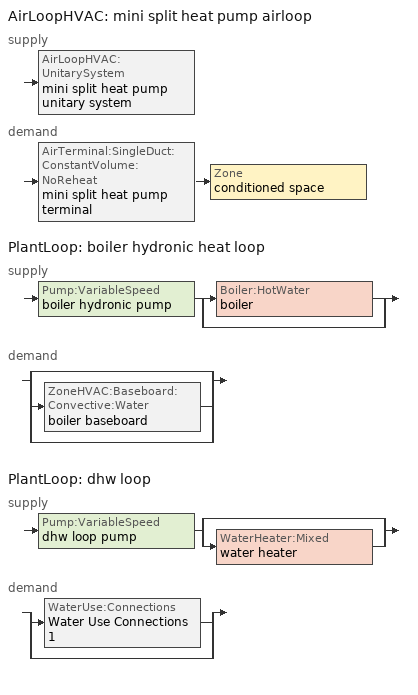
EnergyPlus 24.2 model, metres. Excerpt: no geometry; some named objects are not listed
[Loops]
AirLoopHVAC 'mini split heat pump airloop'
 supply: AirLoopHVAC:UnitarySystem 'mini split heat pump unitary system'
 demand: AirTerminal:SingleDuct:ConstantVolume:NoReheat 'mini split heat pump terminal' > Zone 'conditioned space'
PlantLoop 'boiler hydronic heat loop'
 supply: Pump:VariableSpeed 'boiler hydronic pump' > split
  | Boiler:HotWater 'boiler'
  | bypass
 demand: split
  | bypass
  | ZoneHVAC:Baseboard:Convective:Water 'boiler baseboard'
  | bypass
PlantLoop 'dhw loop'
 supply: Pump:VariableSpeed 'dhw loop pump' > split
  | bypass
  | WaterHeater:Mixed 'water heater'
 demand: split
  | WaterUse:Connections 'Water Use Connections 1'
  | bypass
[ZoneControl:Thermostat]
conditioned space Thermostat: Zone or ZoneList=conditioned space; Control Type Schedule=conditioned space Thermostat Schedule; Control 1=conditioned space temperature setpoint; Temperature Difference Between Cutout And Setpoint {deltaC}=0
[ThermostatSetpoint:DualSetpoint]
conditioned space temperature setpoint: Heating Setpoint Temperature Schedule=heating setpoint; Cooling Setpoint Temperature Schedule=cooling setpoint
[ZoneHVAC:Baseboard:Convective:Water]
boiler baseboard: Availability Schedule=Always On Discrete; Heating Design Capacity Method=HeatingDesignCapacity; Heating Design Capacity {W}=15473.3; Heating Design Capacity Per Floor Area {W/m2}=0; Fraction of Autosized Heating Design Capacity=0.8; U-Factor Times Area Value {W/K}=1114.08; Maximum Water Flow Rate {m3/s}=0.000666558; Convergence Tolerance=0.001
[AirTerminal:SingleDuct:ConstantVolume:NoReheat]
mini split heat pump terminal: Availability Schedule=Always On Discrete; Maximum Air Flow Rate {m3/s}=0.794288
[Zone equipment]
conditioned space: boiler baseboard, mini split heat pump terminal
[AirLoopHVAC]
mini split heat pump airloop: Design Supply Air Flow Rate {m3/s}=0.794288; Design Return Air Flow Fraction of Supply Air Flow=1
[Sizing:System]
mini split heat pump airloop: Type of Load to Size On=Sensible; Design Outdoor Air Flow Rate {m3/s}=Autosize; Central Heating Maximum System Air Flow Ratio=0.3; Preheat Design Temperature {C}=7; Preheat Design Humidity Ratio {kgWater/kgDryAir}=0.008; Precool Design Temperature {C}=12.8; Precool Design Humidity Ratio {kgWater/kgDryAir}=0.008; Central Cooling Design Supply Air Temperature {C}=12.8; Central Heating Design Supply Air Temperature {C}=16.7; Type of Zone Sum to Use=NonCoincident; 100% Outdoor Air in Cooling=Yes; 100% Outdoor Air in Heating=Yes; Central Cooling Design Supply Air Humidity Ratio {kgWater/kgDryAir}=0.0085; Central Heating Design Supply Air Humidity Ratio {kgWater/kgDryAir}=0.008; Cooling Supply Air Flow Rate Method=DesignDay; Cooling Supply Air Flow Rate {m3/s}=0; Cooling Supply Air Flow Rate Per Floor Area {m3/s-m2}=0.00996765; Cooling Fraction of Autosized Cooling Supply Air Flow Rate=1; Cooling Supply Air Flow Rate Per Unit Cooling Capacity {m3/s-W}=3.94755e-05; Heating Supply Air Flow Rate Method=DesignDay; Heating Supply Air Flow Rate {m3/s}=0; Heating Supply Air Flow Rate Per Floor Area {m3/s-m2}=0.00996765; Heating Fraction of Autosized Heating Supply Air Flow Rate=1; Heating Fraction of Autosized Cooling Supply Air Flow Rate=1; Heating Supply Air Flow Rate Per Unit Heating Capacity {m3/s-W}=3.15882e-05; System Outdoor Air Method=ZoneSum; Zone Maximum Outdoor Air Fraction=1; Cooling Design Capacity Method=CoolingDesignCapacity; Cooling Design Capacity {W}=Autosize; Cooling Design Capacity Per Floor Area {W/m2}=234.7; Fraction of Autosized Cooling Design Capacity=1; Heating Design Capacity Method=HeatingDesignCapacity; Heating Design Capacity {W}=Autosize; Heating Design Capacity Per Floor Area {W/m2}=157; Fraction of Autosized Heating Design Capacity=1; Central Cooling Capacity Control Method=OnOff; Occupant Diversity=Autosize
[AvailabilityManager:Scheduled]
mini split heat pump airloop Availability Manager: Schedule=Always On Discrete
[AirLoopHVAC:UnitarySystem]
mini split heat pump unitary system: Control Type=Load; Controlling Zone or Thermostat Location=conditioned space; Dehumidification Control Type=None; Availability Schedule=Always On Discrete; Supply Fan=mini split heat pump supply fan; Fan Placement=BlowThrough; Supply Air Fan Operating Mode Schedule=mini split heat pump auto fan schedule; Heating Coil=mini split heat pump htg coil; DX Heating Coil Sizing Ratio=1; Cooling Coil=mini split heat pump clg coil; Use DOAS DX Cooling Coil=No; Minimum Supply Air Temperature {C}=2; Latent Load Control=SensibleOnlyLoadControl; Cooling Supply Air Flow Rate Method=SupplyAirFlowRate; Cooling Supply Air Flow Rate {m3/s}=0.794288; Heating Supply Air Flow Rate Method=SupplyAirFlowRate; Heating Supply Air Flow Rate {m3/s}=0.794288; No Load Supply Air Flow Rate Method=SupplyAirFlowRate; No Load Supply Air Flow Rate {m3/s}=0; No Load Supply Air Flow Rate Control Set To Low Speed=Yes; Maximum Supply Air Temperature {C}=48.8889; Maximum Outdoor Dry-Bulb Temperature for Supplemental Heater Operation {C}=21; Ancillary On-Cycle Electric Power {W}=0; Ancillary Off-Cycle Electric Power {W}=0; Design Specification Multispeed Object=Unitary System Performance Multispeed 1
[Fan:SystemModel]
mini split heat pump supply fan: Availability Schedule=Always On Discrete; Design Maximum Air Flow Rate {m3/s}=0.978187; Speed Control Method=Discrete; Electric Power Minimum Flow Rate Fraction=0.2; Design Pressure Rise {Pa}=500; Motor Efficiency=1; Motor In Air Stream Fraction=1; Design Electric Power Consumption {W}=Autosize; Design Power Sizing Method=PowerPerFlow; Electric Power Per Unit Flow Rate {W/(m3/s)}=148.322; Electric Power Per Unit Flow Rate Per Unit Pressure {W/((m3/s)-Pa)}=1.66667; Fan Total Efficiency=0.7; Motor Loss Radiative Fraction=0; Number of Speeds=4; Speed Flow Fraction 1=0.20706; Speed Electric Power Fraction 1=0.00888; Speed Flow Fraction 2=0.252; Speed Electric Power Fraction 2=0.016; Speed Flow Fraction 3=0.812; Speed Electric Power Fraction 3=0.53539; Speed Flow Fraction 4=1; Speed Electric Power Fraction 4=1
[Coil:Heating:DX:MultiSpeed]
mini split heat pump htg coil: Availability Schedule=Always On Discrete; Minimum Outdoor Dry-Bulb Temperature for Compressor Operation {C}=-3.88889; Crankcase Heater Capacity {W}=50; Maximum Outdoor Dry-Bulb Temperature for Crankcase Heater Operation {C}=10; Defrost Energy Input Ratio Function of Temperature Curve=Defrosteir; Maximum Outdoor Dry-Bulb Temperature for Defrost Operation {C}=4.44444; Defrost Strategy=ReverseCycle; Defrost Control=Timed; Defrost Time Period Fraction=0.058333; Resistive Defrost Heater Capacity {W}=AutoSize; Apply Part Load Fraction to Speeds Greater than 1=No; Fuel Type=Electricity; Region number for Calculating HSPF=4; Number of Speeds=2; Speed Gross Rated Heating Capacity 1 {W}=4590.78; Speed Gross Rated Heating COP 1 {W/W}=4.7054; Speed Rated Air Flow Rate 1 {m3/s}=0.24655; Speed Rated Supply Air Fan Power Per Volume Flow Rate 2017 1 {W/(m3/s)}=773.3; Speed Rated Supply Air Fan Power Per Volume Flow Rate 2023 1 {W/(m3/s)}=934.4; Speed Heating Capacity Function of Temperature Curve Name 1=Heat-CAP-fT1; Speed Heating Capacity Function of Flow Fraction Curve Name 1=Heat-CAP-fFF1; Speed Energy Input Ratio Function of Temperature Curve Name 1=Heat-EIR-fT1; Speed Energy Input Ratio Function of Flow Fraction Curve Name 1=Heat-EIR-fFF1; Speed Part Load Fraction Correlation Curve Name 1=Heat-PLF-fPLR1; Speed Rated Waste Heat Fraction of Power Input 1=0.2; Speed Waste Heat Function of Temperature Curve Name 1=ConstantBiquadratic 1; Speed Gross Rated Heating Capacity 2 {W}=18081.5; Speed Gross Rated Heating COP 2 {W/W}=3.35944; Speed Rated Air Flow Rate 2 {m3/s}=0.978374; Speed Rated Supply Air Fan Power Per Volume Flow Rate 2017 2 {W/(m3/s)}=773.3; Speed Rated Supply Air Fan Power Per Volume Flow Rate 2023 2 {W/(m3/s)}=934.4; Speed Heating Capacity Function of Temperature Curve Name 2=Heat-CAP-fT2; Speed Heating Capacity Function of Flow Fraction Curve Name 2=Heat-CAP-fFF2; Speed Energy Input Ratio Function of Temperature Curve Name 2=Heat-EIR-fT2; Speed Energy Input Ratio Function of Flow Fraction Curve Name 2=Heat-EIR-fFF2; Speed Part Load Fraction Correlation Curve Name 2=Heat-PLF-fPLR2; Speed Rated Waste Heat Fraction of Power Input 2=0.2; Speed Waste Heat Function of Temperature Curve Name 2=ConstantBiquadratic 1
[Coil:Cooling:DX:MultiSpeed]
mini split heat pump clg coil: Availability Schedule=Always On Discrete; Condenser Type=AirCooled; Minimum Outdoor Dry-Bulb Temperature for Compressor Operation {C}=-25; Apply Part Load Fraction to Speeds Greater than 1=No; Apply Latent Degradation to Speeds Greater than 1=No; Crankcase Heater Capacity {W}=50; Maximum Outdoor Dry-Bulb Temperature for Crankcase Heater Operation {C}=10; Basin Heater Capacity {W/K}=0; Basin Heater Setpoint Temperature {C}=2; Fuel Type=Electricity; Number of Speeds=2; Speed Gross Rated Total Cooling Capacity 1 {W}=3775.28; Speed Gross Rated Sensible Heat Ratio 1=0.806404; Speed Gross Rated Cooling COP 1 {W/W}=4.39548; Speed Rated Air Flow Rate 1 {m3/s}=0.202582; Speed Rated Evaporator Fan Power Per Volume Flow Rate 2017 1 {W/(m3/s)}=773.3; Speed Rated Evaporator Fan Power Per Volume Flow Rate 2023 1 {W/(m3/s)}=934.4; Speed Total Cooling Capacity Function of Temperature Curve Name 1=Cool-CAP-fT1; Speed Total Cooling Capacity Function of Flow Fraction Curve Name 1=Cool-CAP-fFF1; Speed Energy Input Ratio Function of Temperature Curve Name 1=Cool-EIR-fT1; Speed Energy Input Ratio Function of Flow Fraction Curve Name 1=Cool-EIR-fFF1; Speed Part Load Fraction Correlation Curve Name 1=Cool-PLF-fPLR1; Speed Nominal Time for Condensate Removal to Begin 1 {s}=1000; Speed Ratio of Initial Moisture Evaporation Rate and Steady State Latent Capacity 1=1.5; Speed Maximum Cycling Rate 1 {cycles/hr}=3; Speed Latent Capacity Time Constant 1 {s}=45; Speed Rated Waste Heat Fraction of Power Input 1=0.2; Speed Waste Heat Function of Temperature Curve Name 1=ConstantBiquadratic; Speed Evaporative Condenser Effectiveness 1=0.9; Speed Evaporative Condenser Air Flow Rate 1 {m3/s}=AutoSize; Speed Rated Evaporative Condenser Pump Power Consumption 1 {W}=AutoSize; Speed Gross Rated Total Cooling Capacity 2 {W}=14877.7; Speed Gross Rated Sensible Heat Ratio 2=0.759942; Speed Gross Rated Cooling COP 2 {W/W}=3.20045; Speed Rated Air Flow Rate 2 {m3/s}=0.79444; Speed Rated Evaporator Fan Power Per Volume Flow Rate 2017 2 {W/(m3/s)}=773.3; Speed Rated Evaporator Fan Power Per Volume Flow Rate 2023 2 {W/(m3/s)}=934.4; Speed Total Cooling Capacity Function of Temperature Curve Name 2=Cool-CAP-fT2; Speed Total Cooling Capacity Function of Flow Fraction Curve Name 2=Cool-CAP-fFF2; Speed Energy Input Ratio Function of Temperature Curve Name 2=Cool-EIR-fT2; Speed Energy Input Ratio Function of Flow Fraction Curve Name 2=Cool-EIR-fFF2; Speed Part Load Fraction Correlation Curve Name 2=Cool-PLF-fPLR2; Speed Nominal Time for Condensate Removal to Begin 2 {s}=1000; Speed Ratio of Initial Moisture Evaporation Rate and Steady State Latent Capacity 2=1.5; Speed Maximum Cycling Rate 2 {cycles/hr}=3; Speed Latent Capacity Time Constant 2 {s}=45; Speed Rated Waste Heat Fraction of Power Input 2=0.2; Speed Waste Heat Function of Temperature Curve Name 2=ConstantBiquadratic; Speed Evaporative Condenser Effectiveness 2=0.9; Speed Evaporative Condenser Air Flow Rate 2 {m3/s}=AutoSize; Speed Rated Evaporative Condenser Pump Power Consumption 2 {W}=AutoSize
[UnitarySystemPerformance:Multispeed]
Unitary System Performance Multispeed 1: Number of Speeds for Heating=2; Number of Speeds for Cooling=2; Single Mode Operation=No; No Load Supply Air Flow Rate Ratio=1; Heating Speed Supply Air Flow Ratio 1=0.310345; Cooling Speed Supply Air Flow Ratio 1=0.255; Heating Speed Supply Air Flow Ratio 2=1.23153; Cooling Speed Supply Air Flow Ratio 2=1
[PlantLoop] Fluid Type=Water; Maximum Loop Temperature {C}=100; Minimum Loop Temperature {C}=0; Minimum Loop Flow Rate {m3/s}=0; Load Distribution Scheme=Optimal; Plant Loop Demand Calculation Scheme=SingleSetpoint; Common Pipe Simulation=None
Name | Plant Equipment Operation Scheme | Maximum Loop Flow Rate {m3/s} | Plant Loop Volume {m3}
boiler hydronic heat loop | boiler hydronic heat loop Operation Schemes | Autosize | Autocalculate
dhw loop | dhw loop Operation Schemes | 0.01 | 0.003
[Sizing:Plant] Loop Type=Heating; Sizing Option=NonCoincident; Zone Timesteps in Averaging Window=1; Coincident Sizing Factor Mode=None
Name | Design Loop Exit Temperature {C} | Loop Design Temperature Difference {deltaC}
boiler hydronic heat loop | 82.2222 | 11.1111
dhw loop | 56 | 5.55556
[Pump:VariableSpeed] Motor Efficiency=0.85; Fraction of Motor Inefficiencies to Fluid Stream=0; Coefficient 1 of the Part Load Performance Curve=0; Coefficient 2 of the Part Load Performance Curve=1; Coefficient 3 of the Part Load Performance Curve=0; Coefficient 4 of the Part Load Performance Curve=0; Design Minimum Flow Rate {m3/s}=0; Pump Control Type=Intermittent; Skin Loss Radiative Fraction=0.5; Design Power Sizing Method=PowerPerFlowPerPressure; Design Electric Power per Unit Flow Rate {W/(m3/s)}=348701.1; Design Shaft Power per Unit Flow Rate per Unit Head {W/((m3/s)-Pa)}=1.28205; Design Minimum Flow Rate Fraction=0
Name | Design Maximum Flow Rate {m3/s} | Design Pump Head {Pa} | Design Power Consumption {W}
boiler hydronic pump | 3.75e-05 | 20000 | 1
dhw loop pump | 0.01 | 1 | 0
[Boiler:HotWater]
boiler: Fuel Type=NaturalGas; Nominal Capacity {W}=15473.3; Nominal Thermal Efficiency=0.85; Efficiency Curve Temperature Evaluation Variable=LeavingBoiler; Normalized Boiler Efficiency Curve=NonCondensingBoilerEff; Design Water Flow Rate {m3/s}=Autosize; Minimum Part Load Ratio=0; Maximum Part Load Ratio=1; Optimum Part Load Ratio=1; Water Outlet Upper Temperature Limit {C}=99.9; Boiler Flow Mode=LeavingSetpointModulated; On Cycle Parasitic Electric Load {W}=0; Sizing Factor=1; Off Cycle Parasitic Fuel Load {W}=0
[SetpointManager:Scheduled] Control Variable=Temperature
Name | Schedule
boiler hydronic heat loop setpoint manager | boiler hydronic heat supply setpoint
Setpoint Manager Scheduled 1 | dhw temp
[PlantEquipmentOperationSchemes] Control Scheme Object Type 1=PlantEquipmentOperation:HeatingLoad; Control Scheme Schedule Name 1=Always On Discrete
Name | Control Scheme Name 1
boiler hydronic heat loop Operation Schemes | boiler hydronic heat loop Heating Operation Scheme
dhw loop Operation Schemes | dhw loop Heating Operation Scheme
[PlantEquipmentOperation:HeatingLoad] Load Range Lower Limit 1 {W}=0; Load Range Upper Limit 1 {W}=1000000000
Name | Range Equipment List Name 1
boiler hydronic heat loop Heating Operation Scheme | boiler hydronic heat loop Heating Equipment List
dhw loop Heating Operation Scheme | dhw loop Heating Equipment List
[PlantEquipmentList]
boiler hydronic heat loop Heating Equipment List: Boiler:HotWater, boiler
dhw loop Heating Equipment List: WaterHeater:Mixed, water heater
[WaterHeater:Mixed]
water heater: Tank Volume {m3}=0.031646; Setpoint Temperature Schedule=water heater setpoint; Deadband Temperature Difference {deltaC}=2; Maximum Temperature Limit {C}=99; Heater Control Type=Cycle; Heater Maximum Capacity {W}=10550.6; Heater Minimum Capacity {W}=0; Heater Ignition Minimum Flow Rate {m3/s}=0; Heater Ignition Delay {s}=0; Heater Fuel Type=NaturalGas; Heater Thermal Efficiency=0.772906; Off Cycle Parasitic Fuel Consumption Rate {W}=0; Off Cycle Parasitic Fuel Type=Electricity; Off Cycle Parasitic Heat Fraction to Tank=0; On Cycle Parasitic Fuel Consumption Rate {W}=0; On Cycle Parasitic Fuel Type=Electricity; On Cycle Parasitic Heat Fraction to Tank=0; Ambient Temperature Indicator=Zone; Ambient Temperature Zone=conditioned space; Off Cycle Loss Coefficient to Ambient Temperature {W/K}=3.85589; Off Cycle Loss Fraction to Zone=0.64; On Cycle Loss Coefficient to Ambient Temperature {W/K}=3.85589; On Cycle Loss Fraction to Zone=1; Use Side Effectiveness=1; Source Side Effectiveness=1; Use Side Design Flow Rate {m3/s}=Autosize; Source Side Design Flow Rate {m3/s}=Autosize; Indirect Water Heating Recovery Time {hr}=1.5; Source Side Flow Control Mode=IndirectHeatPrimarySetpoint
[WaterHeater:Sizing]
water heater: Design Mode=PeakDraw; Time Storage Can Meet Peak Draw {hr}=0.538503; Time for Tank Recovery {hr}=0; Nominal Tank Volume for Autosizing Plant Connections {m3}=1
[WaterUse:Connections]
Water Use Connections 1: Drain Water Heat Exchanger Type=None; Drain Water Heat Exchanger Destination=Plant; Water Use Equipment Name 1=dhw fixtures; Water Use Equipment Name 2=dhw distribution waste; Water Use Equipment Name 3=clothes washer; Water Use Equipment Name 4=dishwasher
[WaterUse:Equipment]
Name | Peak Flow Rate {m3/s} | Flow Rate Fraction Schedule | Target Temperature Schedule
dhw fixtures | 4.50997e-06 | dhw fixtures schedule | mixed water temperature schedule
dhw distribution waste | 1.36723e-06 | dhw fixtures schedule | mixed water temperature schedule
clothes washer | 9.69919e-07 | clothes washer schedule
dishwasher | 2.90872e-07 | dishwasher schedule
[EnergyManagementSystem:GlobalVariable]
infil_program_Qfan
infil_program_Qinf
mini_split_heat_pump_airloop_Fan_RTF
natural_vent_program_Qnv
natural_vent_program_Qwhf
[EnergyManagementSystem:InternalVariable]
Name | Internal Data Index Key | Internal Data Type
boiler_hydronic_pump_rated_mfr | boiler hydronic pump | Pump Maximum Mass Flow Rate
mini_split_heat_pump_airloop_max_sup_fan_mfr | mini split heat pump supply fan | Fan Maximum Mass Flow Rate
[EnergyManagementSystem:Sensor]
Name | Output:Variable or Output:Meter Index Key | Output:Variable or Output:Meter
airflow_gain | infil flow | Infiltration Sensible Heat Gain Energy
airflow_gain_1 | natural vent flow | Infiltration Sensible Heat Gain Energy
airflow_gain_2 | whole house fan flow | Infiltration Sensible Heat Gain Energy
airflow_loss | infil flow | Infiltration Sensible Heat Loss Energy
airflow_loss_1 | natural vent flow | Infiltration Sensible Heat Loss Energy
airflow_loss_2 | whole house fan flow | Infiltration Sensible Heat Loss Energy
boiler_baseboard_s | boiler baseboard | Baseboard Total Heating Energy
boiler_hydronic_pump_mfr_s | boiler hydronic pump | Pump Mass Flow Rate
boiler_hydronic_pump_s | boiler hydronic pump | Pump Electricity Energy
boiler_plr_s | boiler | Boiler Part Load Ratio
clg_load_cond |  | Cooling:EnergyTransfer:Zone:CONDITIONED SPACE
clg_sp_s; clg_sp_s_1 | cooling setpoint | Schedule Value
clothes_dryer_exhaust_0_sch_s | clothes dryer exhaust 0 schedule | Schedule Value
conditioned_space_clg_unmet_s | conditioned space | Zone Cooling Setpoint Not Met Time
conditioned_space_htg_unmet_s | conditioned space | Zone Heating Setpoint Not Met Time
cool_season | cooling season schedule | Schedule Value
dhw_loss | water heater | Water Heater Heat Loss Energy
dhw_rtf | water heater | Water Heater Runtime Fraction
fridge_tin_s; tin_s; tin_s_1 | conditioned space | Zone Mean Air Temperature
htg_load_cond |  | Heating:EnergyTransfer:Zone:CONDITIONED SPACE
htg_sp_s; htg_sp_s_1 | heating setpoint | Schedule Value
ig_ee_conv | clothes dryer | Electric Equipment Convective Heating Energy
ig_ee_conv_1 | clothes washer | Electric Equipment Convective Heating Energy
ig_ee_conv_2 | cooking range | Electric Equipment Convective Heating Energy
ig_ee_conv_3 | dishwasher | Electric Equipment Convective Heating Energy
ig_ee_conv_4 | fridge | Electric Equipment Convective Heating Energy
ig_ee_conv_5 | misc plug loads | Electric Equipment Convective Heating Energy
ig_ee_conv_6 | whole house fan | Electric Equipment Convective Heating Energy
ig_ee_rad | clothes dryer | Electric Equipment Radiant Heating Energy
ig_ee_rad_1 | clothes washer | Electric Equipment Radiant Heating Energy
ig_ee_rad_2 | cooking range | Electric Equipment Radiant Heating Energy
ig_ee_rad_3 | dishwasher | Electric Equipment Radiant Heating Energy
ig_ee_rad_4 | fridge | Electric Equipment Radiant Heating Energy
ig_ee_rad_5 | misc plug loads | Electric Equipment Radiant Heating Energy
ig_ee_rad_6 | whole house fan | Electric Equipment Radiant Heating Energy
ig_lgt_conv | interior lighting | Lights Convective Heating Energy
ig_lgt_rad | interior lighting | Lights Radiant Heating Energy
ig_lgt_vis | interior lighting | Lights Visible Radiation Heating Energy
ig_oe_conv | clothes dryer 1 | Other Equipment Convective Heating Energy
ig_oe_conv_1 | cooking range 1 | Other Equipment Convective Heating Energy
ig_oe_conv_2 | general water use latent | Other Equipment Convective Heating Energy
ig_oe_conv_3 | general water use sensible | Other Equipment Convective Heating Energy
ig_oe_conv_4 | water heater energy adjustment1 | Other Equipment Convective Heating Energy
ig_oe_rad | clothes dryer 1 | Other Equipment Radiant Heating Energy
ig_oe_rad_1 | cooking range 1 | Other Equipment Radiant Heating Energy
ig_oe_rad_2 | general water use latent | Other Equipment Radiant Heating Energy
ig_oe_rad_3 | general water use sensible | Other Equipment Radiant Heating Energy
ig_oe_rad_4 | water heater energy adjustment1 | Other Equipment Radiant Heating Energy
ig_ppl_conv | occupants | People Convective Heating Energy
ig_ppl_rad | occupants | People Radiant Heating Energy
im_conv | furniture mass conditioned space 1 | Surface Inside Face Convection Heat Gain Energy
im_conv_1 | partition wall mass | Surface Inside Face Convection Heat Gain Energy
im_ig | furniture mass conditioned space 1 | Surface Inside Face Internal Gains Radiation Heat Gain Energy
im_ig_1 | partition wall mass | Surface Inside Face Internal Gains Radiation Heat Gain Energy
im_lgt | furniture mass conditioned space 1 | Surface Inside Face Lights Radiation Heat Gain Energy
im_lgt_1 | partition wall mass | Surface Inside Face Lights Radiation Heat Gain Energy
im_sol | furniture mass conditioned space 1 | Surface Inside Face Solar Radiation Heat Gain Energy
im_sol_1 | partition wall mass | Surface Inside Face Solar Radiation Heat Gain Energy
im_surf | furniture mass conditioned space 1 | Surface Inside Face Net Surface Thermal Radiation Heat Gain Energy
im_surf_1 | partition wall mass | Surface Inside Face Net Surface Thermal Radiation Heat Gain Energy
mech_vent_bath_fan_0_sch_s | mech vent bath fan 0 schedule | Schedule Value
mech_vent_bath_fan_1_sch_s | mech vent bath fan 1 schedule | Schedule Value
mini_split_heat_pump_airloop_Fan_RTF_s | mini split heat pump supply fan | Fan Runtime Fraction Speed 1
mini_split_heat_pump_airloop_Fan_RTF_s_1 | mini split heat pump supply fan | Fan Runtime Fraction Speed 2
mini_split_heat_pump_airloop_Fan_RTF_s_2 | mini split heat pump supply fan | Fan Runtime Fraction Speed 3
mini_split_heat_pump_airloop_Fan_RTF_s_3 | mini split heat pump supply fan | Fan Runtime Fraction Speed 4
mini_split_heat_pump_clg_coil_s | mini split heat pump clg coil | Cooling Coil Total Cooling Energy
mini_split_heat_pump_htg_coil_s | mini split heat pump htg coil | Heating Coil Heating Energy
mini_split_heat_pump_supply_fan_s | mini split heat pump supply fan | Fan Electricity Energy
mv_conv | mech vent bath fan 0 | Electric Equipment Convective Heating Energy
mv_conv_1 | mech vent bath fan 1 | Electric Equipment Convective Heating Energy
mv_conv_2 | mech vent house fan | Electric Equipment Convective Heating Energy
mv_conv_3 | mech vent house fan cfis | Electric Equipment Convective Heating Energy
mv_conv_4 | mech vent house fan latent load | Other Equipment Convective Heating Energy
mv_conv_5 | mech vent house fan sensible load | Other Equipment Convective Heating Energy
mv_rad | mech vent bath fan 0 | Electric Equipment Radiant Heating Energy
mv_rad_1 | mech vent bath fan 1 | Electric Equipment Radiant Heating Energy
mv_rad_2 | mech vent house fan | Electric Equipment Radiant Heating Energy
mv_rad_3 | mech vent house fan cfis | Electric Equipment Radiant Heating Energy
mv_rad_4 | mech vent house fan latent load | Other Equipment Radiant Heating Energy
mv_rad_5 | mech vent house fan sensible load | Other Equipment Radiant Heating Energy
natural_vent_s | natural vent schedule | Schedule Value
out_pb_s |  | Site Outdoor Air Barometric Pressure
out_wt_s |  | Site Outdoor Air Humidity Ratio
site_vw_s |  | Site Wind Speed
ss_back_out | Window1 | Surface Window Shortwave from Zone Back Out Window Heat Transfer Rate
ss_back_out_1 | Window10 | Surface Window Shortwave from Zone Back Out Window Heat Transfer Rate
ss_back_out_10 | Window24 | Surface Window Shortwave from Zone Back Out Window Heat Transfer Rate
ss_back_out_11 | Window26 | Surface Window Shortwave from Zone Back Out Window Heat Transfer Rate
ss_back_out_12 | Window27 | Surface Window Shortwave from Zone Back Out Window Heat Transfer Rate
ss_back_out_13 | Window29 | Surface Window Shortwave from Zone Back Out Window Heat Transfer Rate
ss_back_out_14 | Window3 | Surface Window Shortwave from Zone Back Out Window Heat Transfer Rate
ss_back_out_15 | Window30 | Surface Window Shortwave from Zone Back Out Window Heat Transfer Rate
ss_back_out_16 | Window31 | Surface Window Shortwave from Zone Back Out Window Heat Transfer Rate
ss_back_out_17 | Window36 | Surface Window Shortwave from Zone Back Out Window Heat Transfer Rate
ss_back_out_18 | Window37 | Surface Window Shortwave from Zone Back Out Window Heat Transfer Rate
ss_back_out_19 | Window38 | Surface Window Shortwave from Zone Back Out Window Heat Transfer Rate
ss_back_out_2 | Window11 | Surface Window Shortwave from Zone Back Out Window Heat Transfer Rate
ss_back_out_20 | Window39 | Surface Window Shortwave from Zone Back Out Window Heat Transfer Rate
ss_back_out_21 | Window40 | Surface Window Shortwave from Zone Back Out Window Heat Transfer Rate
ss_back_out_22 | Window41 | Surface Window Shortwave from Zone Back Out Window Heat Transfer Rate
ss_back_out_23 | Window42 | Surface Window Shortwave from Zone Back Out Window Heat Transfer Rate
ss_back_out_24 | Window43 | Surface Window Shortwave from Zone Back Out Window Heat Transfer Rate
ss_back_out_25 | Window44 | Surface Window Shortwave from Zone Back Out Window Heat Transfer Rate
ss_back_out_26 | Window45 | Surface Window Shortwave from Zone Back Out Window Heat Transfer Rate
ss_back_out_27 | Window46 | Surface Window Shortwave from Zone Back Out Window Heat Transfer Rate
ss_back_out_28 | Window5 | Surface Window Shortwave from Zone Back Out Window Heat Transfer Rate
ss_back_out_29 | Window6 | Surface Window Shortwave from Zone Back Out Window Heat Transfer Rate
ss_back_out_3 | Window15 | Surface Window Shortwave from Zone Back Out Window Heat Transfer Rate
ss_back_out_30 | Window7 | Surface Window Shortwave from Zone Back Out Window Heat Transfer Rate
ss_back_out_31 | Window8 | Surface Window Shortwave from Zone Back Out Window Heat Transfer Rate
ss_back_out_32 | Window9 | Surface Window Shortwave from Zone Back Out Window Heat Transfer Rate
ss_back_out_4 | Window16 | Surface Window Shortwave from Zone Back Out Window Heat Transfer Rate
ss_back_out_5 | Window17 | Surface Window Shortwave from Zone Back Out Window Heat Transfer Rate
ss_back_out_6 | Window19 | Surface Window Shortwave from Zone Back Out Window Heat Transfer Rate
ss_back_out_7 | Window20 | Surface Window Shortwave from Zone Back Out Window Heat Transfer Rate
ss_back_out_8 | Window21 | Surface Window Shortwave from Zone Back Out Window Heat Transfer Rate
ss_back_out_9 | Window23 | Surface Window Shortwave from Zone Back Out Window Heat Transfer Rate
ss_conv | Door1 | Surface Inside Face Convection Heat Gain Energy
ss_conv_1 | Door2 | Surface Inside Face Convection Heat Gain Energy
ss_conv_10 | Window21 | Surface Inside Face Convection Heat Gain Energy
ss_conv_11 | Window23 | Surface Inside Face Convection Heat Gain Energy
ss_conv_12 | Window24 | Surface Inside Face Convection Heat Gain Energy
ss_conv_13 | Window26 | Surface Inside Face Convection Heat Gain Energy
ss_conv_14 | Window27 | Surface Inside Face Convection Heat Gain Energy
ss_conv_15 | Window29 | Surface Inside Face Convection Heat Gain Energy
ss_conv_16 | Window3 | Surface Inside Face Convection Heat Gain Energy
ss_conv_17 | Window30 | Surface Inside Face Convection Heat Gain Energy
ss_conv_18 | Window31 | Surface Inside Face Convection Heat Gain Energy
ss_conv_19 | Window36 | Surface Inside Face Convection Heat Gain Energy
ss_conv_2 | Window1 | Surface Inside Face Convection Heat Gain Energy
ss_conv_20 | Window37 | Surface Inside Face Convection Heat Gain Energy
ss_conv_21 | Window38 | Surface Inside Face Convection Heat Gain Energy
ss_conv_22 | Window39 | Surface Inside Face Convection Heat Gain Energy
ss_conv_23 | Window40 | Surface Inside Face Convection Heat Gain Energy
ss_conv_24 | Window41 | Surface Inside Face Convection Heat Gain Energy
ss_conv_25 | Window42 | Surface Inside Face Convection Heat Gain Energy
ss_conv_26 | Window43 | Surface Inside Face Convection Heat Gain Energy
ss_conv_27 | Window44 | Surface Inside Face Convection Heat Gain Energy
ss_conv_28 | Window45 | Surface Inside Face Convection Heat Gain Energy
ss_conv_29 | Window46 | Surface Inside Face Convection Heat Gain Energy
ss_conv_3 | Window10 | Surface Inside Face Convection Heat Gain Energy
ss_conv_30 | Window5 | Surface Inside Face Convection Heat Gain Energy
ss_conv_31 | Window6 | Surface Inside Face Convection Heat Gain Energy
ss_conv_32 | Window7 | Surface Inside Face Convection Heat Gain Energy
ss_conv_33 | Window8 | Surface Inside Face Convection Heat Gain Energy
ss_conv_34 | Window9 | Surface Inside Face Convection Heat Gain Energy
ss_conv_4 | Window11 | Surface Inside Face Convection Heat Gain Energy
ss_conv_5 | Window15 | Surface Inside Face Convection Heat Gain Energy
ss_conv_6 | Window16 | Surface Inside Face Convection Heat Gain Energy
ss_conv_7 | Window17 | Surface Inside Face Convection Heat Gain Energy
ss_conv_8 | Window19 | Surface Inside Face Convection Heat Gain Energy
ss_conv_9 | Window20 | Surface Inside Face Convection Heat Gain Energy
ss_ig | Door1 | Surface Inside Face Internal Gains Radiation Heat Gain Energy
ss_ig_1 | Door2 | Surface Inside Face Internal Gains Radiation Heat Gain Energy
ss_ig_10 | Window21 | Surface Inside Face Internal Gains Radiation Heat Gain Energy
ss_ig_11 | Window23 | Surface Inside Face Internal Gains Radiation Heat Gain Energy
ss_ig_12 | Window24 | Surface Inside Face Internal Gains Radiation Heat Gain Energy
ss_ig_13 | Window26 | Surface Inside Face Internal Gains Radiation Heat Gain Energy
ss_ig_14 | Window27 | Surface Inside Face Internal Gains Radiation Heat Gain Energy
ss_ig_15 | Window29 | Surface Inside Face Internal Gains Radiation Heat Gain Energy
ss_ig_16 | Window3 | Surface Inside Face Internal Gains Radiation Heat Gain Energy
ss_ig_17 | Window30 | Surface Inside Face Internal Gains Radiation Heat Gain Energy
ss_ig_18 | Window31 | Surface Inside Face Internal Gains Radiation Heat Gain Energy
ss_ig_19 | Window36 | Surface Inside Face Internal Gains Radiation Heat Gain Energy
ss_ig_2 | Window1 | Surface Inside Face Internal Gains Radiation Heat Gain Energy
ss_ig_20 | Window37 | Surface Inside Face Internal Gains Radiation Heat Gain Energy
ss_ig_21 | Window38 | Surface Inside Face Internal Gains Radiation Heat Gain Energy
ss_ig_22 | Window39 | Surface Inside Face Internal Gains Radiation Heat Gain Energy
ss_ig_23 | Window40 | Surface Inside Face Internal Gains Radiation Heat Gain Energy
ss_ig_24 | Window41 | Surface Inside Face Internal Gains Radiation Heat Gain Energy
ss_ig_25 | Window42 | Surface Inside Face Internal Gains Radiation Heat Gain Energy
ss_ig_26 | Window43 | Surface Inside Face Internal Gains Radiation Heat Gain Energy
ss_ig_27 | Window44 | Surface Inside Face Internal Gains Radiation Heat Gain Energy
ss_ig_28 | Window45 | Surface Inside Face Internal Gains Radiation Heat Gain Energy
ss_ig_29 | Window46 | Surface Inside Face Internal Gains Radiation Heat Gain Energy
ss_ig_3 | Window10 | Surface Inside Face Internal Gains Radiation Heat Gain Energy
ss_ig_30 | Window5 | Surface Inside Face Internal Gains Radiation Heat Gain Energy
ss_ig_31 | Window6 | Surface Inside Face Internal Gains Radiation Heat Gain Energy
ss_ig_32 | Window7 | Surface Inside Face Internal Gains Radiation Heat Gain Energy
ss_ig_33 | Window8 | Surface Inside Face Internal Gains Radiation Heat Gain Energy
ss_ig_34 | Window9 | Surface Inside Face Internal Gains Radiation Heat Gain Energy
ss_ig_4 | Window11 | Surface Inside Face Internal Gains Radiation Heat Gain Energy
ss_ig_5 | Window15 | Surface Inside Face Internal Gains Radiation Heat Gain Energy
ss_ig_6 | Window16 | Surface Inside Face Internal Gains Radiation Heat Gain Energy
ss_ig_7 | Window17 | Surface Inside Face Internal Gains Radiation Heat Gain Energy
ss_ig_8 | Window19 | Surface Inside Face Internal Gains Radiation Heat Gain Energy
ss_ig_9 | Window20 | Surface Inside Face Internal Gains Radiation Heat Gain Energy
ss_lgt | Door1 | Surface Inside Face Lights Radiation Heat Gain Energy
ss_lgt_1 | Door2 | Surface Inside Face Lights Radiation Heat Gain Energy
ss_sol | Door1 | Surface Inside Face Solar Radiation Heat Gain Energy
ss_sol_1 | Door2 | Surface Inside Face Solar Radiation Heat Gain Energy
ss_surf | Door1 | Surface Inside Face Net Surface Thermal Radiation Heat Gain Energy
ss_surf_1 | Door2 | Surface Inside Face Net Surface Thermal Radiation Heat Gain Energy
ss_surf_10 | Window21 | Surface Inside Face Net Surface Thermal Radiation Heat Gain Energy
ss_surf_11 | Window23 | Surface Inside Face Net Surface Thermal Radiation Heat Gain Energy
ss_surf_12 | Window24 | Surface Inside Face Net Surface Thermal Radiation Heat Gain Energy
ss_surf_13 | Window26 | Surface Inside Face Net Surface Thermal Radiation Heat Gain Energy
ss_surf_14 | Window27 | Surface Inside Face Net Surface Thermal Radiation Heat Gain Energy
ss_surf_15 | Window29 | Surface Inside Face Net Surface Thermal Radiation Heat Gain Energy
ss_surf_16 | Window3 | Surface Inside Face Net Surface Thermal Radiation Heat Gain Energy
ss_surf_17 | Window30 | Surface Inside Face Net Surface Thermal Radiation Heat Gain Energy
ss_surf_18 | Window31 | Surface Inside Face Net Surface Thermal Radiation Heat Gain Energy
ss_surf_19 | Window36 | Surface Inside Face Net Surface Thermal Radiation Heat Gain Energy
ss_surf_2 | Window1 | Surface Inside Face Net Surface Thermal Radiation Heat Gain Energy
ss_surf_20 | Window37 | Surface Inside Face Net Surface Thermal Radiation Heat Gain Energy
ss_surf_21 | Window38 | Surface Inside Face Net Surface Thermal Radiation Heat Gain Energy
ss_surf_22 | Window39 | Surface Inside Face Net Surface Thermal Radiation Heat Gain Energy
ss_surf_23 | Window40 | Surface Inside Face Net Surface Thermal Radiation Heat Gain Energy
ss_surf_24 | Window41 | Surface Inside Face Net Surface Thermal Radiation Heat Gain Energy
ss_surf_25 | Window42 | Surface Inside Face Net Surface Thermal Radiation Heat Gain Energy
ss_surf_26 | Window43 | Surface Inside Face Net Surface Thermal Radiation Heat Gain Energy
ss_surf_27 | Window44 | Surface Inside Face Net Surface Thermal Radiation Heat Gain Energy
ss_surf_28 | Window45 | Surface Inside Face Net Surface Thermal Radiation Heat Gain Energy
ss_surf_29 | Window46 | Surface Inside Face Net Surface Thermal Radiation Heat Gain Energy
ss_surf_3 | Window10 | Surface Inside Face Net Surface Thermal Radiation Heat Gain Energy
ss_surf_30 | Window5 | Surface Inside Face Net Surface Thermal Radiation Heat Gain Energy
ss_surf_31 | Window6 | Surface Inside Face Net Surface Thermal Radiation Heat Gain Energy
ss_surf_32 | Window7 | Surface Inside Face Net Surface Thermal Radiation Heat Gain Energy
ss_surf_33 | Window8 | Surface Inside Face Net Surface Thermal Radiation Heat Gain Energy
ss_surf_34 | Window9 | Surface Inside Face Net Surface Thermal Radiation Heat Gain Energy
ss_surf_4 | Window11 | Surface Inside Face Net Surface Thermal Radiation Heat Gain Energy
ss_surf_5 | Window15 | Surface Inside Face Net Surface Thermal Radiation Heat Gain Energy
ss_surf_6 | Window16 | Surface Inside Face Net Surface Thermal Radiation Heat Gain Energy
ss_surf_7 | Window17 | Surface Inside Face Net Surface Thermal Radiation Heat Gain Energy
ss_surf_8 | Window19 | Surface Inside Face Net Surface Thermal Radiation Heat Gain Energy
ss_surf_9 | Window20 | Surface Inside Face Net Surface Thermal Radiation Heat Gain Energy
ss_trans_in | Window1 | Surface Window Transmitted Solar Radiation Rate
ss_trans_in_1 | Window10 | Surface Window Transmitted Solar Radiation Rate
ss_trans_in_10 | Window24 | Surface Window Transmitted Solar Radiation Rate
ss_trans_in_11 | Window26 | Surface Window Transmitted Solar Radiation Rate
ss_trans_in_12 | Window27 | Surface Window Transmitted Solar Radiation Rate
ss_trans_in_13 | Window29 | Surface Window Transmitted Solar Radiation Rate
ss_trans_in_14 | Window3 | Surface Window Transmitted Solar Radiation Rate
ss_trans_in_15 | Window30 | Surface Window Transmitted Solar Radiation Rate
ss_trans_in_16 | Window31 | Surface Window Transmitted Solar Radiation Rate
ss_trans_in_17 | Window36 | Surface Window Transmitted Solar Radiation Rate
ss_trans_in_18 | Window37 | Surface Window Transmitted Solar Radiation Rate
ss_trans_in_19 | Window38 | Surface Window Transmitted Solar Radiation Rate
ss_trans_in_2 | Window11 | Surface Window Transmitted Solar Radiation Rate
ss_trans_in_20 | Window39 | Surface Window Transmitted Solar Radiation Rate
ss_trans_in_21 | Window40 | Surface Window Transmitted Solar Radiation Rate
ss_trans_in_22 | Window41 | Surface Window Transmitted Solar Radiation Rate
ss_trans_in_23 | Window42 | Surface Window Transmitted Solar Radiation Rate
ss_trans_in_24 | Window43 | Surface Window Transmitted Solar Radiation Rate
ss_trans_in_25 | Window44 | Surface Window Transmitted Solar Radiation Rate
ss_trans_in_26 | Window45 | Surface Window Transmitted Solar Radiation Rate
ss_trans_in_27 | Window46 | Surface Window Transmitted Solar Radiation Rate
ss_trans_in_28 | Window5 | Surface Window Transmitted Solar Radiation Rate
ss_trans_in_29 | Window6 | Surface Window Transmitted Solar Radiation Rate
ss_trans_in_3 | Window15 | Surface Window Transmitted Solar Radiation Rate
ss_trans_in_30 | Window7 | Surface Window Transmitted Solar Radiation Rate
ss_trans_in_31 | Window8 | Surface Window Transmitted Solar Radiation Rate
ss_trans_in_32 | Window9 | Surface Window Transmitted Solar Radiation Rate
ss_trans_in_4 | Window16 | Surface Window Transmitted Solar Radiation Rate
ss_trans_in_5 | Window17 | Surface Window Transmitted Solar Radiation Rate
ss_trans_in_6 | Window19 | Surface Window Transmitted Solar Radiation Rate
ss_trans_in_7 | Window20 | Surface Window Transmitted Solar Radiation Rate
ss_trans_in_8 | Window21 | Surface Window Transmitted Solar Radiation Rate
ss_trans_in_9 | Window23 | Surface Window Transmitted Solar Radiation Rate
ss_trans_out | Window1 | Surface Inside Face Initial Transmitted Diffuse Transmitted Out Window Solar Radiation Rate
ss_trans_out_1 | Window10 | Surface Inside Face Initial Transmitted Diffuse Transmitted Out Window Solar Radiation Rate
ss_trans_out_10 | Window24 | Surface Inside Face Initial Transmitted Diffuse Transmitted Out Window Solar Radiation Rate
ss_trans_out_11 | Window26 | Surface Inside Face Initial Transmitted Diffuse Transmitted Out Window Solar Radiation Rate
ss_trans_out_12 | Window27 | Surface Inside Face Initial Transmitted Diffuse Transmitted Out Window Solar Radiation Rate
ss_trans_out_13 | Window29 | Surface Inside Face Initial Transmitted Diffuse Transmitted Out Window Solar Radiation Rate
ss_trans_out_14 | Window3 | Surface Inside Face Initial Transmitted Diffuse Transmitted Out Window Solar Radiation Rate
ss_trans_out_15 | Window30 | Surface Inside Face Initial Transmitted Diffuse Transmitted Out Window Solar Radiation Rate
ss_trans_out_16 | Window31 | Surface Inside Face Initial Transmitted Diffuse Transmitted Out Window Solar Radiation Rate
ss_trans_out_17 | Window36 | Surface Inside Face Initial Transmitted Diffuse Transmitted Out Window Solar Radiation Rate
ss_trans_out_18 | Window37 | Surface Inside Face Initial Transmitted Diffuse Transmitted Out Window Solar Radiation Rate
ss_trans_out_19 | Window38 | Surface Inside Face Initial Transmitted Diffuse Transmitted Out Window Solar Radiation Rate
ss_trans_out_2 | Window11 | Surface Inside Face Initial Transmitted Diffuse Transmitted Out Window Solar Radiation Rate
ss_trans_out_20 | Window39 | Surface Inside Face Initial Transmitted Diffuse Transmitted Out Window Solar Radiation Rate
ss_trans_out_21 | Window40 | Surface Inside Face Initial Transmitted Diffuse Transmitted Out Window Solar Radiation Rate
ss_trans_out_22 | Window41 | Surface Inside Face Initial Transmitted Diffuse Transmitted Out Window Solar Radiation Rate
ss_trans_out_23 | Window42 | Surface Inside Face Initial Transmitted Diffuse Transmitted Out Window Solar Radiation Rate
ss_trans_out_24 | Window43 | Surface Inside Face Initial Transmitted Diffuse Transmitted Out Window Solar Radiation Rate
ss_trans_out_25 | Window44 | Surface Inside Face Initial Transmitted Diffuse Transmitted Out Window Solar Radiation Rate
ss_trans_out_26 | Window45 | Surface Inside Face Initial Transmitted Diffuse Transmitted Out Window Solar Radiation Rate
ss_trans_out_27 | Window46 | Surface Inside Face Initial Transmitted Diffuse Transmitted Out Window Solar Radiation Rate
ss_trans_out_28 | Window5 | Surface Inside Face Initial Transmitted Diffuse Transmitted Out Window Solar Radiation Rate
ss_trans_out_29 | Window6 | Surface Inside Face Initial Transmitted Diffuse Transmitted Out Window Solar Radiation Rate
ss_trans_out_3 | Window15 | Surface Inside Face Initial Transmitted Diffuse Transmitted Out Window Solar Radiation Rate
ss_trans_out_30 | Window7 | Surface Inside Face Initial Transmitted Diffuse Transmitted Out Window Solar Radiation Rate
ss_trans_out_31 | Window8 | Surface Inside Face Initial Transmitted Diffuse Transmitted Out Window Solar Radiation Rate
ss_trans_out_32 | Window9 | Surface Inside Face Initial Transmitted Diffuse Transmitted Out Window Solar Radiation Rate
ss_trans_out_4 | Window16 | Surface Inside Face Initial Transmitted Diffuse Transmitted Out Window Solar Radiation Rate
ss_trans_out_5 | Window17 | Surface Inside Face Initial Transmitted Diffuse Transmitted Out Window Solar Radiation Rate
ss_trans_out_6 | Window19 | Surface Inside Face Initial Transmitted Diffuse Transmitted Out Window Solar Radiation Rate
ss_trans_out_7 | Window20 | Surface Inside Face Initial Transmitted Diffuse Transmitted Out Window Solar Radiation Rate
ss_trans_out_8 | Window21 | Surface Inside Face Initial Transmitted Diffuse Transmitted Out Window Solar Radiation Rate
ss_trans_out_9 | Window23 | Surface Inside Face Initial Transmitted Diffuse Transmitted Out Window Solar Radiation Rate
s_conv | Floor1 | Surface Inside Face Convection Heat Gain Energy
s_conv_1 | Floor2 | Surface Inside Face Convection Heat Gain Energy
s_conv_10 | RimJoist1:90 | Surface Inside Face Convection Heat Gain Energy
s_conv_11 | RimJoist3:0 | Surface Inside Face Convection Heat Gain Energy
s_conv_12 | RimJoist3:180 | Surface Inside Face Convection Heat Gain Energy
s_conv_13 | RimJoist3:270 | Surface Inside Face Convection Heat Gain Energy
s_conv_14 | RimJoist3:90 | Surface Inside Face Convection Heat Gain Energy
s_conv_15 | Roof2 | Surface Inside Face Convection Heat Gain Energy
s_conv_16 | Slab1 | Surface Inside Face Convection Heat Gain Energy
s_conv_17 | Slab2 | Surface Inside Face Convection Heat Gain Energy
s_conv_18 | Wall1:0 | Surface Inside Face Convection Heat Gain Energy
s_conv_19 | Wall1:180 | Surface Inside Face Convection Heat Gain Energy
s_conv_2 | Floor3 | Surface Inside Face Convection Heat Gain Energy
s_conv_20 | Wall1:270 | Surface Inside Face Convection Heat Gain Energy
s_conv_21 | Wall1:90 | Surface Inside Face Convection Heat Gain Energy
s_conv_22 | Wall2:0 | Surface Inside Face Convection Heat Gain Energy
s_conv_23 | Wall2:180 | Surface Inside Face Convection Heat Gain Energy
s_conv_24 | Wall2:270 | Surface Inside Face Convection Heat Gain Energy
s_conv_25 | Wall2:90 | Surface Inside Face Convection Heat Gain Energy
s_conv_26 | Wall3:0 | Surface Inside Face Convection Heat Gain Energy
s_conv_27 | Wall3:180 | Surface Inside Face Convection Heat Gain Energy
s_conv_28 | Wall3:270 | Surface Inside Face Convection Heat Gain Energy
s_conv_29 | Wall3:90 | Surface Inside Face Convection Heat Gain Energy
s_conv_3 | FoundationWall1 | Surface Inside Face Convection Heat Gain Energy
s_conv_30 | Wall4:0 | Surface Inside Face Convection Heat Gain Energy
s_conv_31 | Wall4:180 | Surface Inside Face Convection Heat Gain Energy
s_conv_32 | Wall4:270 | Surface Inside Face Convection Heat Gain Energy
s_conv_33 | Wall4:90 | Surface Inside Face Convection Heat Gain Energy
s_conv_34 | Wall5:0 | Surface Inside Face Convection Heat Gain Energy
s_conv_35 | Wall5:180 | Surface Inside Face Convection Heat Gain Energy
s_conv_36 | Wall5:270 | Surface Inside Face Convection Heat Gain Energy
s_conv_37 | Wall5:90 | Surface Inside Face Convection Heat Gain Energy
s_conv_38 | Wall6:0 | Surface Inside Face Convection Heat Gain Energy
s_conv_39 | Wall6:180 | Surface Inside Face Convection Heat Gain Energy
s_conv_4 | FoundationWall2 | Surface Inside Face Convection Heat Gain Energy
s_conv_40 | Wall6:270 | Surface Inside Face Convection Heat Gain Energy
s_conv_41 | Wall6:90 | Surface Inside Face Convection Heat Gain Energy
s_conv_5 | inferred conditioned ceiling | Surface Inside Face Convection Heat Gain Energy
s_conv_6 | inferred conditioned floor | Surface Inside Face Convection Heat Gain Energy
s_conv_7 | RimJoist1:0 | Surface Inside Face Convection Heat Gain Energy
s_conv_8 | RimJoist1:180 | Surface Inside Face Convection Heat Gain Energy
s_conv_9 | RimJoist1:270 | Surface Inside Face Convection Heat Gain Energy
s_ig | Floor1 | Surface Inside Face Internal Gains Radiation Heat Gain Energy
s_ig_1 | Floor2 | Surface Inside Face Internal Gains Radiation Heat Gain Energy
s_ig_10 | RimJoist1:90 | Surface Inside Face Internal Gains Radiation Heat Gain Energy
s_ig_11 | RimJoist3:0 | Surface Inside Face Internal Gains Radiation Heat Gain Energy
s_ig_12 | RimJoist3:180 | Surface Inside Face Internal Gains Radiation Heat Gain Energy
s_ig_13 | RimJoist3:270 | Surface Inside Face Internal Gains Radiation Heat Gain Energy
s_ig_14 | RimJoist3:90 | Surface Inside Face Internal Gains Radiation Heat Gain Energy
s_ig_15 | Roof2 | Surface Inside Face Internal Gains Radiation Heat Gain Energy
s_ig_16 | Slab1 | Surface Inside Face Internal Gains Radiation Heat Gain Energy
s_ig_17 | Slab2 | Surface Inside Face Internal Gains Radiation Heat Gain Energy
s_ig_18 | Wall1:0 | Surface Inside Face Internal Gains Radiation Heat Gain Energy
s_ig_19 | Wall1:180 | Surface Inside Face Internal Gains Radiation Heat Gain Energy
s_ig_2 | Floor3 | Surface Inside Face Internal Gains Radiation Heat Gain Energy
s_ig_20 | Wall1:270 | Surface Inside Face Internal Gains Radiation Heat Gain Energy
s_ig_21 | Wall1:90 | Surface Inside Face Internal Gains Radiation Heat Gain Energy
s_ig_22 | Wall2:0 | Surface Inside Face Internal Gains Radiation Heat Gain Energy
s_ig_23 | Wall2:180 | Surface Inside Face Internal Gains Radiation Heat Gain Energy
s_ig_24 | Wall2:270 | Surface Inside Face Internal Gains Radiation Heat Gain Energy
s_ig_25 | Wall2:90 | Surface Inside Face Internal Gains Radiation Heat Gain Energy
s_ig_26 | Wall3:0 | Surface Inside Face Internal Gains Radiation Heat Gain Energy
s_ig_27 | Wall3:180 | Surface Inside Face Internal Gains Radiation Heat Gain Energy
s_ig_28 | Wall3:270 | Surface Inside Face Internal Gains Radiation Heat Gain Energy
s_ig_29 | Wall3:90 | Surface Inside Face Internal Gains Radiation Heat Gain Energy
s_ig_3 | FoundationWall1 | Surface Inside Face Internal Gains Radiation Heat Gain Energy
s_ig_30 | Wall4:0 | Surface Inside Face Internal Gains Radiation Heat Gain Energy
s_ig_31 | Wall4:180 | Surface Inside Face Internal Gains Radiation Heat Gain Energy
s_ig_32 | Wall4:270 | Surface Inside Face Internal Gains Radiation Heat Gain Energy
s_ig_33 | Wall4:90 | Surface Inside Face Internal Gains Radiation Heat Gain Energy
s_ig_34 | Wall5:0 | Surface Inside Face Internal Gains Radiation Heat Gain Energy
s_ig_35 | Wall5:180 | Surface Inside Face Internal Gains Radiation Heat Gain Energy
tout_s | conditioned space | Zone Outdoor Air Drybulb Temperature
water_heater_energy | water heater | Water Heater NaturalGas Rate
water_heater_off_cycle_parasitic | water heater | Water Heater Off Cycle Parasitic Electricity Rate
water_heater_on_cycle_parasitic | water heater | Water Heater On Cycle Parasitic Electricity Rate
win_s | conditioned space | Zone Air Humidity Ratio
[EnergyManagementSystem:Actuator]
Name | Actuated Component Unique | Actuated Component Type | Actuated Component Control Type
boiler_hydronic_pump_pressure_rise_act | boiler hydronic pump | Pump | Pump Pressure Rise
mini_split_heat_pump_supply_fan_pressure_rise_act | mini split heat pump supply fan | Fan | Fan Pressure Rise
mini_split_heat_pump_supply_fan_total_efficiency_act | mini split heat pump supply fan | Fan | Fan Total Efficiency
[Schedule:Constant]
Name | Hourly Value
Always On Discrete | 1
boiler hydronic heat supply setpoint | 82.2222
dhw temp; water heater setpoint | 56
mini split heat pump auto fan schedule | 0
mixed water temperature schedule | 40.5556
[Schedule:Day:Interval]
clothes washer schedule day: No, 01:00, 0.104651, 02:00, 0.0813953, 04:00, 0.0465116, 05:00, 0.0813953, 06:00, 0.127907, 07:00, 0.255814, 08:00, 0.569767, 09:00, 0.848837, 10:00, 1, 11:00, 0.976744, 12:00, 0.872093, 13:00, 0.77907, 14:00, 0.697674, 15:00, 0.569767, 16:00, 0.593023, 17:00, 0.581395, 21:00, 0.569767, 22:00, 0.546512, 23:00, 0.372093, 24:00, 0.197674
clothes washer schedule default day; dishwasher schedule default day; heating setpoint default day; cooling setpoint default day; dhw fixtures schedule default day: No, 24:00, 0
dishwasher schedule day: No, 01:00, 0.135135, 02:00, 0.0630631, 03:00, 0.045045, 05:00, 0.027027, 06:00, 0.0900901, 07:00, 0.18018, 08:00, 0.279279, 09:00, 0.522523, 10:00, 0.585586, 11:00, 0.504505, 12:00, 0.432432, 13:00, 0.378378, 14:00, 0.414414, 15:00, 0.324324, 17:00, 0.342342, 18:00, 0.441441, 19:00, 0.783784, 20:00, 1, 21:00, 0.810811, 22:00, 0.603604, 23:00, 0.396396, 24:00, 0.279279
heating setpoint day: No, 07:00, 18, 23:00, 21, 24:00, 18
cooling setpoint day: No, 24:00, 25
dhw fixtures schedule day: No, 01:00, 0.139535, 02:00, 0.0697674, 03:00, 0.0465116, 04:00, 0.0581395, 05:00, 0.116279, 06:00, 0.395349, 07:00, 0.906977, 08:00, 1, 09:00, 0.930233, 10:00, 0.77907, 11:00, 0.651163, 12:00, 0.546512, 13:00, 0.465116, 14:00, 0.406977, 15:00, 0.383721, 16:00, 0.360465, 17:00, 0.44186, 18:00, 0.593023, 20:00, 0.697674, 21:00, 0.639535, 22:00, 0.55814, 23:00, 0.44186, 24:00, 0.302326
[Schedule:Week:Daily]
clothes washer schedule Week Rule - Jan1-Dec31: clothes washer schedule day, clothes washer schedule day, clothes washer schedule day, clothes washer schedule day, clothes washer schedule day, clothes washer schedule day, clothes washer schedule day, clothes washer schedule default day, clothes washer schedule default day, clothes washer schedule default day, clothes washer schedule default day, clothes washer schedule default day
dishwasher schedule Week Rule - Jan1-Dec31: dishwasher schedule day, dishwasher schedule day, dishwasher schedule day, dishwasher schedule day, dishwasher schedule day, dishwasher schedule day, dishwasher schedule day, dishwasher schedule default day, dishwasher schedule default day, dishwasher schedule default day, dishwasher schedule default day, dishwasher schedule default day
heating setpoint Week Rule - Jan1-Dec31: heating setpoint day, heating setpoint day, heating setpoint day, heating setpoint day, heating setpoint day, heating setpoint day, heating setpoint day, heating setpoint default day, heating setpoint default day, heating setpoint default day, heating setpoint default day, heating setpoint default day
cooling setpoint Week Rule - Jan1-Dec31: cooling setpoint day, cooling setpoint day, cooling setpoint day, cooling setpoint day, cooling setpoint day, cooling setpoint day, cooling setpoint day, cooling setpoint default day, cooling setpoint default day, cooling setpoint default day, cooling setpoint default day, cooling setpoint default day
dhw fixtures schedule Week Rule - Jan1-Dec31: dhw fixtures schedule day, dhw fixtures schedule day, dhw fixtures schedule day, dhw fixtures schedule day, dhw fixtures schedule day, dhw fixtures schedule day, dhw fixtures schedule day, dhw fixtures schedule default day, dhw fixtures schedule default day, dhw fixtures schedule default day, dhw fixtures schedule default day, dhw fixtures schedule default day
[Schedule:Year]
clothes washer schedule: clothes washer schedule Week Rule - Jan1-Dec31, 1, 1, 12, 31
dishwasher schedule: dishwasher schedule Week Rule - Jan1-Dec31, 1, 1, 12, 31
heating setpoint: heating setpoint Week Rule - Jan1-Dec31, 1, 1, 12, 31
cooling setpoint: cooling setpoint Week Rule - Jan1-Dec31, 1, 1, 12, 31
dhw fixtures schedule: dhw fixtures schedule Week Rule - Jan1-Dec31, 1, 1, 12, 31
[Schedule:Compact]
conditioned space Thermostat Schedule: Through: 12/31, For: AllDays, Until: 24:00, 4
[Curve:Biquadratic] Coefficient2 x=0; Coefficient3 x**2=0; Coefficient4 y=0; Coefficient5 y**2=0; Coefficient6 x*y=0
Name | Coefficient1 Constant | Minimum Value of x {BasedOnField A2} | Maximum Value of x {BasedOnField A2} | Minimum Value of y {BasedOnField A3} | Maximum Value of y {BasedOnField A3}
Defrosteir | 0.1528 | -100 | 100 | -100 | 100
ConstantBiquadratic 1; ConstantBiquadratic | 1 | 0 | 1 | 0 | 1
[Table:Lookup]
Heat-CAP-fT1: Heat-CAP-fT1 Independent Variable List, None, 1, 0, Dimensionless, 0.642625, 0.664501, 0.688897, 0.716231, 0.747021, 0.781918, 0.821755, 0.862051, 0.908038, 0.960974, 1.02252, 1.07815, 1.14183, 0.611195, 0.63419, 0.659655, 0.688009, 0.719775, 0.755607, 0.79634, 0.8374, 0.884123, 0.93777, 1, 1.05615, 1.12034, 0.579766, 0.603879, 0.630412, 0.659787, 0.692529, 0.729296, 0.770926, 0.812749, 0.860209, 0.914566, 0.977482, 1.03415, 1.09886
Heat-EIR-fT1: Heat-EIR-fT1 Independent Variable List, None, 1, 0, Dimensionless, 1.61209, 1.53276, 1.45366, 1.37487, 1.29649, 1.21866, 1.1416, 1.07419, 1.00792, 0.943205, 0.88061, 0.833507, 0.788439, 1.86166, 1.77139, 1.68112, 1.59085, 1.50057, 1.4103, 1.32003, 1.24002, 1.16002, 1.08001, 1, 0.937345, 0.87469, 2.14518, 2.04333, 1.94128, 1.83895, 1.73624, 1.63301, 1.52903, 1.43601, 1.34183, 1.24604, 1.14801, 1.06915, 0.988002
Heat-CAP-fT2: Heat-CAP-fT2 Independent Variable List, None, 1, 0, Dimensionless, 0.411885, 0.495471, 0.591517, 0.703134, 0.796199, 0.901754, 1.02252, 1.21106, 0.39174, 0.474698, 0.570218, 0.681388, 0.774169, 0.879468, 1, 1.18827, 0.371596, 0.453924, 0.548918, 0.659642, 0.752139, 0.857182, 0.977482, 1.16548
Heat-EIR-fT2: Heat-EIR-fT2 Independent Variable List, None, 1, 0, Dimensionless, 1.31285, 1.22464, 1.13761, 1.0525, 0.992606, 0.935011, 0.88061, 0.815469, 1.5161, 1.4164, 1.31671, 1.21701, 1.14467, 1.07234, 1, 0.904678, 1.747, 1.63589, 1.5237, 1.40969, 1.32515, 1.23826, 1.14801, 1.02187
Cool-CAP-fT1: Cool-CAP-fT1 Independent Variable List, None, 1, 0, Dimensionless, 1.18719, 1.13978, 1.10192, 1.07102, 1.05074, 1.02357, 1.00116, 0.982348, 1.30486, 1.23202, 1.17492, 1.12896, 1.09908, 1.05943, 1.02701, 1, 1.80479, 1.70418, 1.62597, 1.56341, 1.52292, 1.46941, 1.42583, 1.38965
Cool-EIR-fT1: Cool-EIR-fT1 Independent Variable List, None, 1, 0, Dimensionless, 0.409818, 0.493061, 0.575465, 0.655874, 0.716846, 0.811668, 0.904725, 0.996522, 0.492936, 0.560892, 0.628848, 0.696804, 0.749449, 0.832966, 0.916483, 1, 0.221418, 0.257324, 0.304001, 0.355626, 0.397121, 0.463941, 0.531004, 0.597866
Cool-CAP-fT2: Cool-CAP-fT2 Independent Variable List, None, 1, 0, Dimensionless, 1.00322, 0.99746, 0.99315, 0.989876, 0.987907, 0.985512, 0.983713, 0.982348, 1.10265, 1.07835, 1.05908, 1.04342, 1.03336, 1.02016, 1.00922, 1, 1.52511, 1.49162, 1.46565, 1.44496, 1.43186, 1.41493, 1.40112, 1.38965
Cool-EIR-fT2: Cool-EIR-fT2 Independent Variable List, None, 1, 0, Dimensionless, 0.426235, 0.509188, 0.591298, 0.671336, 0.730754, 0.820952, 0.909381, 0.996522, 0.512683, 0.579532, 0.646382, 0.713231, 0.763989, 0.842659, 0.92133, 1, 0.230288, 0.26575, 0.312291, 0.36401, 0.404826, 0.469074, 0.533571, 0.597866
[Table:IndependentVariableList]
Heat-CAP-fT1 Independent Variable List: dry_bulb_temp_in, dry_bulb_temp_out 4
Heat-EIR-fT1 Independent Variable List: dry_bulb_temp_in 1, dry_bulb_temp_out 5
Heat-CAP-fT2 Independent Variable List: dry_bulb_temp_in 2, dry_bulb_temp_out 6
Heat-EIR-fT2 Independent Variable List: dry_bulb_temp_in 3, dry_bulb_temp_out 7
Cool-CAP-fT1 Independent Variable List: wet_bulb_temp_in, dry_bulb_temp_out
Cool-EIR-fT1 Independent Variable List: wet_bulb_temp_in 1, dry_bulb_temp_out 1
Cool-CAP-fT2 Independent Variable List: wet_bulb_temp_in 2, dry_bulb_temp_out 2
Cool-EIR-fT2 Independent Variable List: wet_bulb_temp_in 3, dry_bulb_temp_out 3
[Table:IndependentVariable]
dry_bulb_temp_in; dry_bulb_temp_in 1; dry_bulb_temp_in 2; dry_bulb_temp_in 3: Linear, Constant, -100, 100, Dimensionless, 15.5556, 21.1111, 26.6667
dry_bulb_temp_out 4; dry_bulb_temp_out 5: Linear, Constant, -100, 100, Dimensionless, -15, -13.62, -12.0918, -10.3902, -8.48382, -6.33341, -3.88889, -1.42478, 1.37924, 4.5987, 8.33333, 11.7031, 15.5556
dry_bulb_temp_out 6; dry_bulb_temp_out 7: Linear, Constant, -100, 100, Dimensionless, -15, -11.8177, -8.15347, -3.88889, -0.329724, 3.70962, 8.33333, 15.5556
wet_bulb_temp_in; wet_bulb_temp_in 1; wet_bulb_temp_in 2; wet_bulb_temp_in 3: Linear, Constant, -100, 100, Dimensionless, 10, 19.4444, 26.6667
dry_bulb_temp_out; dry_bulb_temp_out 1: Linear, Constant, -100, 100, Dimensionless, 12.7778, 18.0875, 22.2497, 25.6, 27.7778, 30.6679, 33.0314, 35
dry_bulb_temp_out 2; dry_bulb_temp_out 3: Linear, Constant, -100, 100, Dimensionless, 12.7778, 18.0379, 22.21, 25.6, 27.7778, 30.6347, 33.0037, 35
[Curve:Quadratic] Coefficient3 x**2=0; Minimum Value of x {BasedOnField A2}=0
Name | Coefficient1 Constant | Coefficient2 x | Maximum Value of x {BasedOnField A2} | Minimum Curve Output {BasedOnField A3} | Maximum Curve Output {BasedOnField A3}
Heat-CAP-fFF1; Heat-EIR-fFF1; Heat-CAP-fFF2; Heat-EIR-fFF2; Cool-CAP-fFF1; Cool-EIR-fFF1; Cool-CAP-fFF2; Cool-EIR-fFF2 | 1 | 0 | 2 | 0 | 2
Heat-PLF-fPLR1; Heat-PLF-fPLR2; Cool-PLF-fPLR1; Cool-PLF-fPLR2 | 0.75 | 0.25 | 1 | 0.7 | 1
[Curve:Bicubic]
NonCondensingBoilerEff: Coefficient1 Constant=1.11172; Coefficient2 x=0.0786141; Coefficient3 x**2=-0.400426; Coefficient4 y=0; Coefficient5 y**2=-0.000156783; Coefficient6 x*y=0.0093846; Coefficient7 x**3=0.234258; Coefficient8 y**3=1.32927e-06; Coefficient9 x**2*y=-0.0044467; Coefficient10 x*y**2=-1.22498e-05; Minimum Value of x {BasedOnField A2}=0.1; Maximum Value of x {BasedOnField A2}=1; Minimum Value of y {BasedOnField A3}=20; Maximum Value of y {BasedOnField A3}=80
